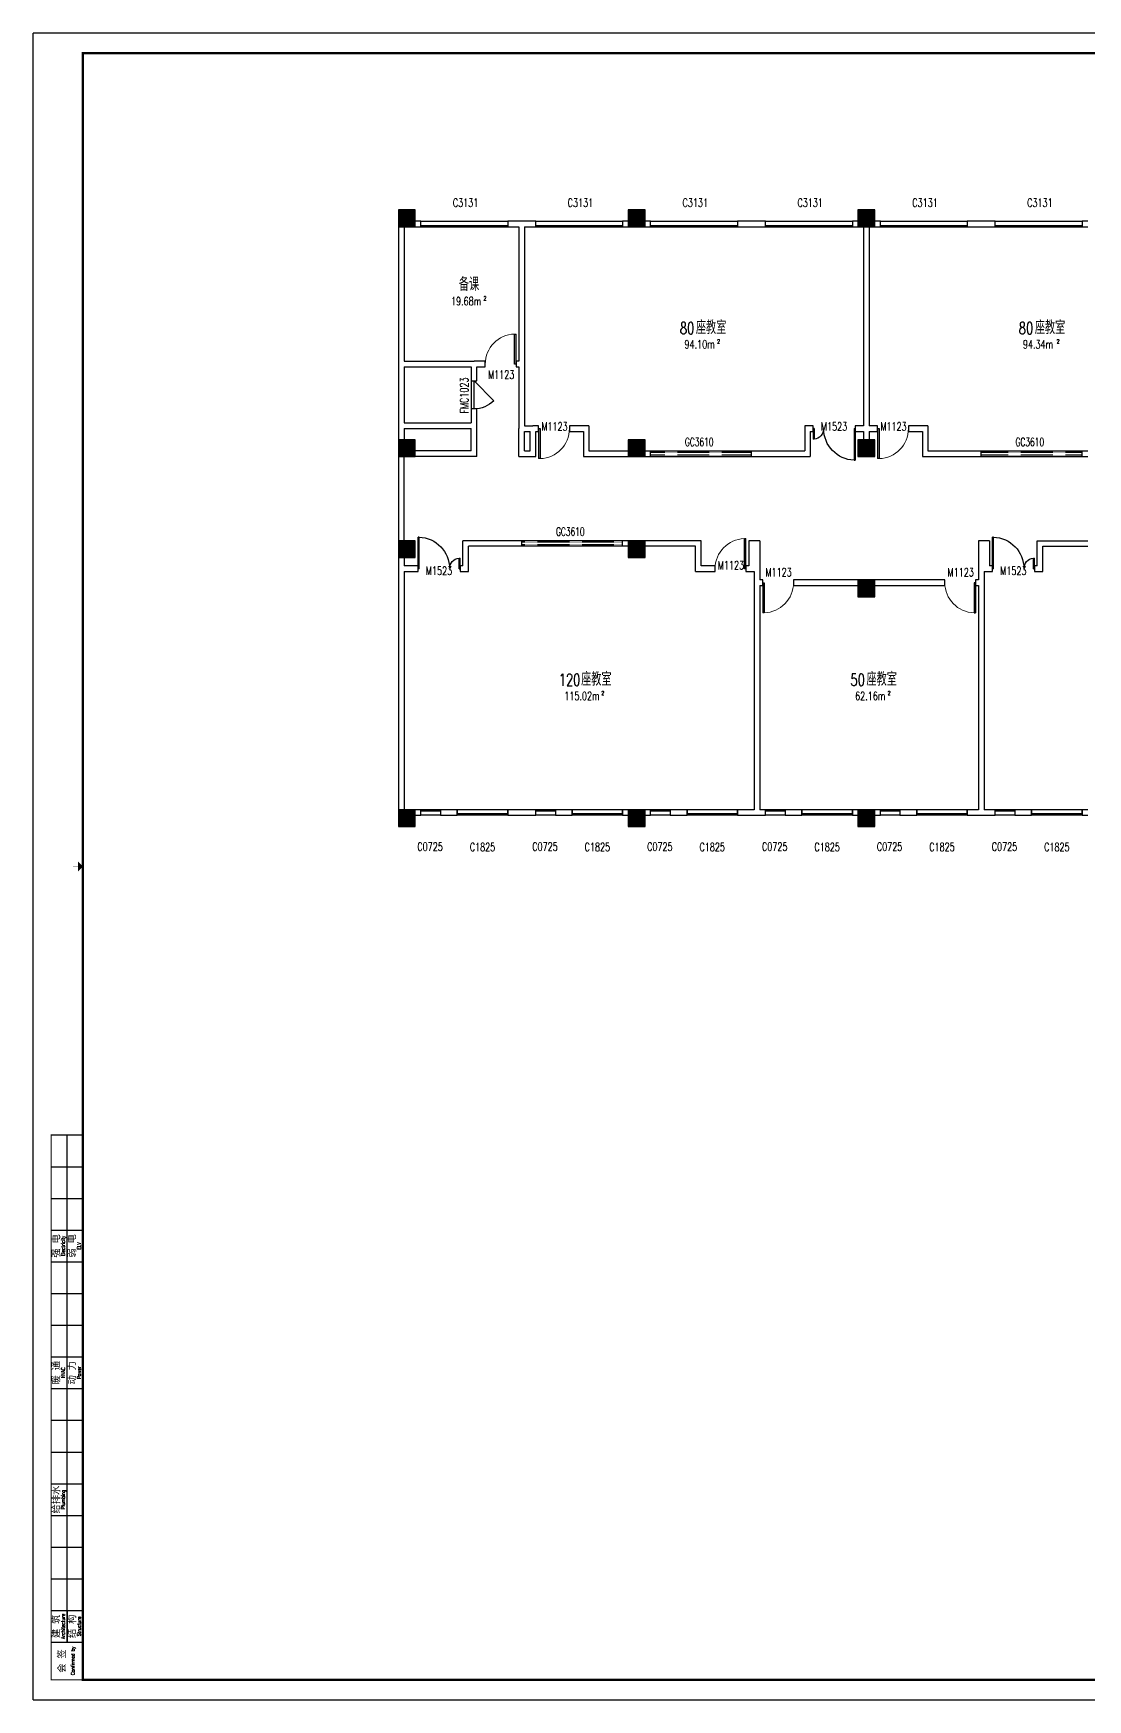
# Model space of a CAD drawing. Header units: millimetres. Extents: x 0 to 192117, y 0 to 134316.
# Drawn here: x 0 to 37633, y 74857 to 134316 of the extents above; entities that cross this region are included whole.
import ezdxf
from ezdxf.enums import TextEntityAlignment as Align

# ---------------------------------------------------------------- set-up
doc = ezdxf.new("R2010")
doc.units = ezdxf.units.MM
doc.linetypes.add('DASH', pattern=[0.35, 0.25, -0.1])
for name, color, linetype in [('COLUMN', 242, 'Continuous'), ('DOOR', 242, 'Continuous'), ('DOOR_FIRE_TEXT', 7, 'Continuous'), ('FRAME', 7, 'Continuous'), ('PUB_HATCH', 8, 'Continuous'), ('SPACE', 7, 'Continuous'), ('WALL', 152, 'Continuous'), ('WINDOW', 122, 'Continuous'), ('WINDOW_TEXT', 7, 'Continuous')]:
    doc.layers.add(name, color=color, linetype=linetype)
doc.styles.add('_TCH_SPACE', font='SIMPLEX', dxfattribs={"height": 5, "bigfont": 'GBCBIG'})
doc.styles.add('_TCH_WINDOW', font='SIMPLEX', dxfattribs={"height": 3.5, "bigfont": 'GBCBIG'})
doc.styles.add('TKZ1_tjhts.shx', font='tjromant.shx', dxfattribs={"bigfont": 'tjhts.shx'})
doc.styles.add('TKZ2_tjkts.shx', font='tjromant.shx', dxfattribs={"bigfont": 'tjkts.shx'})
doc.styles.add('仿宋单线', font='tjromans.shx', dxfattribs={"width": 0.65, "bigfont": 'tjhztxt.shx'})

# ---------------------------------------------------------------- blocks, each defined once
blk = doc.blocks.new('TJAD_TK_A0_A')
at = {"layer": 'FRAME'}
for p, q in [((1188.88, 841.06), (-0.12, 841.06)), ((-0.12, 0.06), (-0.12, 841.06)), ((16.88, 29.06), (16.88, 285.06)), ((8.88, 269.06), (24.88, 269.06)), ((8.88, 253.06), (24.88, 253.06)), ((8.88, 237.06), (24.88, 237.06)), ((8.88, 221.06), (24.88, 221.06)), ((8.88, 205.06), (24.88, 205.06)), ((8.88, 189.06), (24.88, 189.06)), ((8.88, 173.06), (24.88, 173.06)), ((8.88, 157.06), (24.88, 157.06)), ((8.88, 141.06), (24.88, 141.06)), ((8.88, 125.06), (24.88, 125.06)), ((8.88, 109.06), (24.88, 109.06)), ((8.88, 93.06), (24.88, 93.06)), ((8.88, 77.06), (24.88, 77.06)), ((8.88, 61.06), (24.88, 61.06)), ((8.88, 45.06), (24.88, 45.06)), ((16.88, 45.06), (16.88, 29.06)), ((8.88, 29.06), (24.88, 29.06)), ((-0.12, 0.06), (1188.88, 0.06))]:
    blk.add_line(p, q, dxfattribs=at)
at = {"layer": 'FRAME', "const_width": 1.2}
blk.add_lwpolyline([(1178.88, 10.06), (1178.88, 831.06), (24.88, 831.06), (24.88, 10.06)], close=True, dxfattribs=at)
at = {"layer": 'FRAME'}
for points, const_width in [([(22.38, 420.56), (19.88, 420.56)], 0.3), ([(24.88, 10.06), (8.88, 10.06), (8.88, 285.06), (24.88, 285.06)], 0.6)]:
    blk.add_lwpolyline(points, dxfattribs=dict(at, const_width=const_width))
blk.add_solid([(22.38, 418.06), (22.38, 423.06), (24.88, 420.56)], dxfattribs=at)
at = {"style": 'TKZ1_tjhts.shx'}
for tag, p, height, flags in [('ClientChinese_001', (977.79, 443.57), 5, 8), ('ClientChinese_002', (1013.71, 434.65), 5, 8), ('DescriptionChineseA_001', (1089.55, 425.89), 3.6, 8), ('RevA', (1115.23, 424.56), 3, 8), ('ProjectNameChinese_001', (992.73, 296.22), 5, 8), ('SubProjectChinese_001', (1095.02, 282.68), 3, 8), ('SubProjectNo', (1158.66, 271.34), 3, 8), ('ApprovedBy', (1120.43, 250.26), 3.6, 8), ('ReviewedBy', (1120.43, 240.36), 3.6, 8), ('ApprovedBySignPos', (1139.55, 247.78), 3.6, 9), ('ReviewedBySignPos', (1139.55, 238.08), 3.6, 9), ('CheckedBy', (1120.43, 230.63), 3.6, 8), ('CheckedBySignPos', (1138.96, 228.13), 3.6, 9), ('PrincipalInCharge1', (1120.43, 219.88), 3.6, 8), ('PrincipalInCharge1SignPos', (1138.79, 217.18), 3.6, 9), ('PrincipalInCharge2', (1120.43, 210.44), 3.6, 8), ('PrincipalInCharge2SignPos', (1138.61, 207.69), 3.6, 9), ('DisciplineResponsible1', (1120.43, 200.15), 3.6, 8), ('DisciplineResponsible2', (1120.43, 190.13), 3.6, 8), ('DisciplineResponsible1SignPos', (1139.16, 197.4), 3.6, 9), ('DisciplineResponsible2SignPos', (1138.95, 187.58), 3.6, 9), ('DesignedBy1', (1120.43, 180.47), 3.6, 8), ('DesignedBy1SignPos', (1138.5, 177.67), 3.6, 9), ('DesignedBy2', (1120.43, 169.78), 3.6, 8), ('DesignedBy2SignPos', (1138.65, 167.23), 3.6, 9), ('DrawnBy', (1120.43, 160.19), 3.6, 8), ('DrawnBySignPos', (1138.65, 157.82), 3.6, 9), ('DisciplineChinese', (1119.24, 125.84), 3.6, 8), ('StageChinese', (1158.76, 125.37), 3.6, 8), ('DisciplineEnglish', (1119.42, 122.2), 2.2, 8), ('StageEnglish', (1158.94, 121.73), 2.2, 8), ('SheetNo', (1118.87, 114.03), 3, 8), ('Rev2', (1158.86, 113.56), 3, 8)]:
    blk.add_attdef(tag, p, '', height=height, dxfattribs=dict(at, flags=flags))
at = {"style": 'TKZ1_tjhts.shx', "width": 0.7, "flags": 8}
for tag, p, height in [('DateA', (1099.36, 424.56), 3), ('ProjectNo', (1119.31, 270.56), 3), ('ApprovedByDate', (1159.94, 250.39), 3.6), ('ReviewedByDate', (1159.94, 241), 3.6), ('CheckedByDate', (1159.94, 230.41), 3.6), ('PrincipalInCharge1Date', (1159.94, 220.36), 3.6), ('PrincipalInCharge2Date', (1159.94, 210.61), 3.6), ('DisciplineResponsible1Date', (1159.94, 200.05), 3.6), ('DisciplineResponsible2Date', (1159.94, 190.43), 3.6), ('DesignedBy1Date', (1159.94, 179.93), 3.6), ('DesignedBy2Date', (1159.94, 169.41), 3.6), ('DrawnByDate', (1159.94, 159.78), 3.6)]:
    blk.add_attdef(tag, p, '', height=height, dxfattribs=at)
at = {"style": 'TKZ1_tjhts.shx', "flags": 8}
for tag, height, p in [('DescriptionEnglishA', 2.2, (1150.82, 423.33)), ('ClientEnglish', 3, (1139.46, 390.63)), ('ProjectNameEnglish', 3, (1142.02, 290.26)), ('SubProjectEnglish', 2.2, (1148.76, 279.65)), ('SheetTitleEnglish', 3, (1142.79, 135.3))]:
    blk.add_attdef(tag, text='', height=height, dxfattribs=at).set_placement(p, align=Align.MIDDLE_CENTER)
at = {"style": 'TKZ1_tjhts.shx', "flags": 9}
for tag, p in [('Electricity3SignPos', (15.68, 269.92)), ('Electricity2SignPos', (15.71, 253.14)), ('ELV3SignPos', (23.47, 269.59)), ('Electricity1SignPos', (15.63, 237.78)), ('ELV2SignPos', (23.5, 252.81)), ('ELV1SignPos', (23.42, 237.46)), ('HVAC3SignPos', (14.96, 205.89)), ('Power3SignPos', (23.18, 205.92)), ('HVAC2SignPos', (15.13, 189.18)), ('Power2SignPos', (23.38, 189.51)), ('HVAC1SignPos', (15.89, 173.16)), ('Power1SignPos', (23.75, 173.22)), ('Plumbing3SignPos', (16.07, 141.15)), ('Structure7SignPos', (23.2, 141.11)), ('Structure6SignPos', (23, 125.87)), ('Plumbing2SignPos', (14.83, 125.62)), ('Plumbing1SignPos', (15.66, 109.11)), ('Structure5SignPos', (23, 110.08)), ('Structure4SignPos', (23, 93.78)), ('Architecture3SignPos', (16.07, 77.07)), ('Structure3SignPos', (22.74, 77.47)), ('Architecture2SignPos', (15.8, 61.24)), ('Structure2SignPos', (23.12, 62.01)), ('Architecture1SignPos', (16.88, 45.06)), ('Structure1SignPos', (23.11, 45.86))]:
    blk.add_attdef(tag, p, '', height=2.5, rotation=90, dxfattribs=at)
at = {"style": 'TKZ1_tjhts.shx', "flags": 8}
blk.add_attdef('SheetTitleChinese', text='', height=5, dxfattribs=at).set_placement((1140.42, 148.12), align=Align.TOP_CENTER)
at = {"layer": 'FRAME', "style": 'TKZ2_tjkts.shx'}
for s, p in [('强 电', (11.67, 229.06)), ('弱 电', (19.67, 229.06)), ('暖 通', (11.67, 165.06)), ('动 力', (19.67, 165.06)), ('给排水', (11.67, 101.06)), ('建 筑', (11.67, 37.06)), ('结 构', (19.67, 37.06)), ('会 签', (14.5, 19.56))]:
    blk.add_text(s, height=3.6, rotation=90, dxfattribs=at).set_placement(p, align=Align.MIDDLE_CENTER)
at = {"layer": 'FRAME', "style": 'TKZ2_tjkts.shx', "width": 0.8}
for s, p in [('Electricity', (14.9, 229.06)), ('ELV', (22.9, 229.06)), ('HVAC', (14.9, 165.06)), ('Power', (22.9, 165.06)), ('Plumbing', (14.9, 101.06)), ('Architecture', (14.9, 37.06)), ('Structure', (22.9, 37.06)), ('Confirmed by', (19.83, 19.67))]:
    blk.add_text(s, height=1.8, rotation=90, dxfattribs=at).set_placement(p, align=Align.MIDDLE_CENTER)
blk = doc.blocks.new('WD-HIGH')
at = {"layer": 'WINDOW'}
for p, q in [((1050564, 1525426), (1050564, 1525626)), ((1054164, 1525426), (1054164, 1525626))]:
    blk.add_line(p, q, dxfattribs=at)
at = {"layer": 'WINDOW', "linetype": 'DASH', "extrusion": (0, 0, -1)}
for p, q in [((1054164, 1525576), (1050564, 1525576)), ((1054164, 1525476), (1050564, 1525476))]:
    blk.add_line(p, q, dxfattribs=at)
at = {"layer": 'WINDOW_TEXT', "style": '仿宋单线', "width": 0.65}
blk.add_text('GC3610', height=300, dxfattribs=at).set_placement((1051788, 1525799))
blk = doc.blocks.new('$WINLIB2D$00000004')
at = {"color": 0}
for points in [[(-0.5, 0.5), (-0.5, -0.5)], [(-0.5, 0.5), (0.5, 0.5)], [(0.5, -0.5), (0.5, 0.5)], [(-0.5, 0.241), (0.5, 0.241)], [(-0.5, -0.5), (0.5, -0.5)]]:
    blk.add_lwpolyline(points, dxfattribs=at)
blk = doc.blocks.new('_FZH')
blk.add_lwpolyline([(-0.5, -0.5), (0.5, -0.5), (0.5, 0.5), (-0.5, 0.5)], close=True)
at = {"layer": 'PUB_HATCH'}
blk.add_solid([(-0.5, -0.5), (0.5, -0.5), (-0.5, 0.5), (0.5, 0.5)], dxfattribs=at)
blk = doc.blocks.new('$DorLib2D$00000001')
for p, q in [((0.45, 0.975), (0.5, 0.975)), ((0.45, 0), (0.45, 0.975)), ((0.5, 0), (0.5, 0.975)), ((0.5, 0), (0.45, 0))]:
    blk.add_line(p, q)
at = {"lineweight": 13}
blk.add_arc((0.475, 0), 0.975, 91.4693, 180, dxfattribs=at)
blk = doc.blocks.new('$DorLib2D$00000225')
at = {"color": 0}
for p, q in [((0.475, -0.001), (0.475, 0.752)), ((0.475, 0.752), (0.5, 0.752)), ((0.5, -0.001), (0.5, 0.752)), ((-0.5, 0), (-0.5, 0.252)), ((-0.475, 0.252), (-0.5, 0.252)), ((-0.475, 0), (-0.475, 0.252)), ((-0.475, 0), (-0.5, 0)), ((0.475, -0.001), (0.5, -0.001))]:
    blk.add_line(p, q, dxfattribs=at)
for centre, radius, start, end in [((0.505, -0.002), 0.755, 92.2493, 179.7238), ((-0.501, 0.003), 0.251, 359.7899, 84.0974)]:
    blk.add_arc(centre, radius, start, end, dxfattribs=at)
blk = doc.blocks.new('$DorLib2D$00000114')
at = {"color": 0}
blk.add_line((0.5, 0), (-0.207, 0.707), dxfattribs=at)
blk.add_arc((0.5, 0), 1, 135, 180, dxfattribs=at)

msp = doc.modelspace()

# ---------------------------------------------------------------- linework, layer by layer
at = {"layer": 'DOOR'}
msp.add_line((15733, 120913), (15733, 121913), dxfattribs=at)
at = {"layer": 'WALL'}
for p, q in [((13033, 127413), (13033, 122513)), ((13233, 127413), (13233, 122613)), ((13833, 127613), (13633, 127613)), ((13633, 127413), (13833, 127413)), ((13833, 127413), (13833, 127613)), ((17433, 127613), (16933, 127613)), ((16933, 127613), (16933, 127413)), ((16933, 127413), (17333, 127413)), ((17333, 127413), (17333, 122613)), ((17933, 127613), (17433, 127613)), ((17533, 127413), (17933, 127413)), ((17533, 127413), (17533, 122513)), ((17933, 127413), (17933, 127613)), ((21233, 127613), (21033, 127613)), ((21033, 127613), (21033, 127413)), ((21033, 127413), (21233, 127413)), ((22033, 127613), (21833, 127613)), ((21833, 127413), (22033, 127413)), ((22033, 127413), (22033, 127613)), ((26133, 127613), (25133, 127613)), ((25133, 127613), (25133, 127413)), ((25133, 127413), (26133, 127413)), ((26133, 127413), (26133, 127613)), ((29433, 127613), (29233, 127613)), ((29233, 127613), (29233, 127413)), ((29233, 127413), (29433, 127413)), ((29633, 127413), (29633, 120313)), ((29833, 127413), (29833, 120313)), ((30233, 127613), (30033, 127613)), ((30033, 127413), (30233, 127413)), ((30233, 127413), (30233, 127613)), ((34333, 127613), (33333, 127613)), ((33333, 127613), (33333, 127413)), ((33333, 127413), (34333, 127413)), ((34333, 127413), (34333, 127613)), ((37633, 127613), (37433, 127613)), ((37433, 127613), (37433, 127413)), ((37433, 127413), (37633, 127413)), ((13033, 122513), (13033, 120313)), ((13233, 122613), (15733, 122613)), ((16133, 122613), (15733, 122613)), ((16133, 122413), (16133, 122613)), ((17333, 122613), (17233, 122613)), ((17233, 122613), (17233, 122413)), ((17533, 122513), (17533, 120313)), ((13233, 122413), (15633, 122413)), ((13233, 122413), (13233, 120413)), ((15633, 122413), (15633, 121913)), ((15633, 121913), (15833, 121913)), ((15833, 122413), (16133, 122413)), ((15833, 121913), (15833, 122413)), ((17233, 122413), (17333, 122413)), ((17333, 122413), (17333, 120213)), ((15833, 120913), (15633, 120913)), ((15633, 120913), (15633, 120413)), ((15833, 120313), (15833, 120913)), ((13033, 120313), (13033, 119813)), ((13233, 120413), (15633, 120413)), ((13233, 120213), (15633, 120213)), ((13233, 120213), (13233, 119813)), ((15633, 119413), (15633, 120213)), ((15833, 119213), (15833, 120313)), ((17333, 119213), (17333, 120213)), ((17533, 120313), (17833, 120313)), ((17533, 120113), (17733, 120113)), ((17533, 119413), (17533, 120113)), ((17733, 119413), (17733, 120113)), ((18033, 120313), (17833, 120313)), ((17933, 119213), (17933, 120113)), ((17933, 120113), (18033, 120113)), ((18033, 120113), (18033, 120313)), ((19833, 120313), (19133, 120313)), ((19133, 120313), (19133, 120113)), ((19133, 120113), (19633, 120113)), ((19633, 120113), (19633, 119213)), ((19833, 120313), (19833, 119413)), ((27833, 120313), (27533, 120313)), ((27533, 120313), (27533, 119413)), ((27733, 120113), (27833, 120113)), ((27733, 120113), (27733, 119213)), ((27833, 120113), (27833, 120313)), ((29633, 120313), (29333, 120313)), ((29333, 120313), (29333, 120113)), ((29333, 120113), (29633, 120113)), ((29633, 120113), (29633, 119813)), ((30133, 120313), (29833, 120313)), ((29833, 120113), (30133, 120113)), ((29833, 120113), (29833, 119813)), ((30133, 120113), (30133, 120313)), ((31933, 120313), (31233, 120313)), ((31233, 120313), (31233, 120113)), ((31233, 120113), (31733, 120113)), ((31733, 120113), (31733, 119213)), ((31933, 120313), (31933, 119413)), ((13033, 119213), (13033, 116213)), ((13233, 116213), (13233, 119213)), ((15633, 119413), (13633, 119413)), ((15833, 119213), (13633, 119213)), ((17333, 119213), (17933, 119213)), ((17533, 119413), (17733, 119413)), ((19633, 119213), (21233, 119213)), ((19833, 119413), (21233, 119413)), ((21833, 119413), (27533, 119413)), ((21833, 119213), (27733, 119213)), ((31733, 119213), (37633, 119213)), ((31933, 119413), (37633, 119413)), ((15333, 115313), (15333, 116213)), ((21233, 116213), (15333, 116213)), ((15533, 115113), (15533, 116013)), ((21233, 116013), (15533, 116013)), ((23833, 116213), (21833, 116213)), ((23633, 116013), (21833, 116013)), ((23633, 115113), (23633, 116013)), ((23833, 115313), (23833, 116213)), ((25533, 116213), (25533, 115313)), ((25933, 116213), (25533, 116213)), ((25933, 116213), (25933, 115213)), ((33733, 116213), (33733, 115213)), ((34133, 116213), (33733, 116213)), ((34133, 116213), (34133, 115313)), ((35833, 115313), (35833, 116213)), ((35833, 116213), (37633, 116213)), ((36033, 115113), (36033, 116013)), ((36033, 116013), (37633, 116013)), ((13033, 115613), (13033, 115213)), ((13233, 115613), (13233, 115313)), ((13333, 115913), (13333, 115913)), ((13333, 115813), (13333, 115813)), ((13333, 115713), (13333, 115713)), ((13033, 115213), (13033, 106613)), ((13733, 115313), (13233, 115313)), ((13233, 115113), (13733, 115113)), ((13233, 115113), (13233, 106613)), ((13733, 115113), (13733, 115313)), ((15333, 115313), (15233, 115313)), ((15233, 115313), (15233, 115113)), ((15233, 115113), (15533, 115113)), ((23633, 115113), (24333, 115113)), ((24333, 115313), (23833, 115313)), ((24333, 115113), (24333, 115313)), ((25533, 115313), (25433, 115313)), ((25433, 115313), (25433, 115113)), ((25433, 115113), (25733, 115113)), ((25733, 115113), (25733, 114513)), ((25933, 115213), (25933, 114813)), ((26033, 114813), (25933, 114813)), ((26033, 114613), (26033, 114813)), ((29433, 114813), (27133, 114813)), ((27133, 114813), (27133, 114613)), ((32533, 114813), (30033, 114813)), ((32533, 114613), (32533, 114813)), ((33733, 114813), (33633, 114813)), ((33633, 114813), (33633, 114613)), ((33733, 115213), (33733, 114813)), ((33933, 115113), (34233, 115113)), ((33933, 115113), (33933, 114513)), ((34233, 115313), (34133, 115313)), ((34233, 115113), (34233, 115313)), ((35833, 115313), (35733, 115313)), ((35733, 115313), (35733, 115113)), ((35733, 115113), (36033, 115113)), ((25733, 114513), (25733, 106613)), ((25933, 114613), (26033, 114613)), ((25933, 114613), (25933, 106613)), ((27133, 114613), (29433, 114613)), ((30033, 114613), (32533, 114613)), ((33633, 114613), (33733, 114613)), ((33733, 114613), (33733, 106613)), ((33933, 114513), (33933, 106613)), ((13832, 106613), (13633, 106613)), ((13832, 106413), (13832, 106613)), ((15132, 106613), (14532, 106613)), ((14532, 106613), (14532, 106413)), ((15132, 106413), (15132, 106613)), ((17933, 106613), (16932, 106613)), ((16932, 106613), (16932, 106413)), ((17933, 106413), (17933, 106613)), ((19233, 106613), (18633, 106613)), ((18633, 106613), (18633, 106413)), ((19233, 106413), (19233, 106613)), ((21233, 106613), (21033, 106613)), ((21033, 106613), (21033, 106413)), ((22033, 106613), (21833, 106613)), ((22033, 106413), (22033, 106613)), ((23333, 106613), (22733, 106613)), ((22733, 106613), (22733, 106413)), ((23333, 106413), (23333, 106613)), ((25733, 106613), (25133, 106613)), ((25133, 106613), (25133, 106413)), ((26133, 106613), (25933, 106613)), ((26133, 106413), (26133, 106613)), ((27433, 106613), (26833, 106613)), ((26833, 106613), (26833, 106413)), ((27433, 106413), (27433, 106613)), ((29433, 106613), (29233, 106613)), ((29233, 106613), (29233, 106413)), ((30233, 106613), (30033, 106613)), ((30233, 106413), (30233, 106613)), ((31533, 106613), (30933, 106613)), ((30933, 106613), (30933, 106413)), ((31533, 106413), (31533, 106613)), ((33733, 106613), (33333, 106613)), ((33333, 106613), (33333, 106413)), ((34333, 106613), (33933, 106613)), ((34333, 106413), (34333, 106613)), ((35633, 106613), (35033, 106613)), ((35033, 106613), (35033, 106413)), ((35633, 106413), (35633, 106613)), ((37633, 106613), (37433, 106613)), ((37433, 106613), (37433, 106413)), ((13633, 106413), (13832, 106413)), ((14532, 106413), (15132, 106413)), ((16932, 106413), (17933, 106413)), ((18633, 106413), (19233, 106413)), ((21033, 106413), (21233, 106413)), ((21833, 106413), (22033, 106413)), ((22733, 106413), (23333, 106413)), ((25133, 106413), (25633, 106413)), ((25633, 106413), (26133, 106413)), ((26833, 106413), (27433, 106413)), ((29233, 106413), (29433, 106413)), ((30033, 106413), (30233, 106413)), ((30933, 106413), (31533, 106413)), ((33333, 106413), (33833, 106413)), ((33833, 106413), (34333, 106413)), ((35033, 106413), (35633, 106413)), ((37433, 106413), (37633, 106413))]:
    msp.add_line(p, q, dxfattribs=at)
at = {"layer": 'WINDOW', "ltscale": 20}
msp.add_lwpolyline([(15633, 121913), (15633, 120913)], dxfattribs=at)

# ---------------------------------------------------------------- block references
at = {"layer": 'COLUMN', "xscale": 600}
for p, yscale, zscale in [((13333, 127713), 600, 600), ((21533, 127713), 600, 600), ((29733, 127713), 600, 600), ((13333, 119513), 600, 600), ((21533, 119513), 600, 600), ((29733, 119513), 600, 600), ((13333, 115913), 600, 600), ((21533, 115913), 600, 600), ((29733, 114513), 599.999999725027, 599.999999725027), ((13333, 106313), 600, 600), ((21533, 106313), 600, 600), ((29733, 106313), 600, 600)]:
    msp.add_blockref('_FZH', p, dxfattribs=dict(at, yscale=yscale, zscale=zscale))
at = {"layer": 'DOOR'}
ref = msp.add_blockref('$DorLib2D$00000001', (16683, 122513), dxfattribs=dict(at, xscale=1100, yscale=1100, zscale=1100))
ref.add_attrib('A', 'M1123', (16233, 121989), dxfattribs={"layer": 'WINDOW_TEXT', "ltscale": 20, "height": 297.5, "style": '_TCH_WINDOW', "width": 0.705882})
ref = msp.add_blockref('$DorLib2D$00000114', (15733, 121413), dxfattribs=dict(at, xscale=1000, yscale=-1000, zscale=200, rotation=90))
ref.add_attrib('A', 'FMC1023', (15528, 120748), dxfattribs={"layer": 'DOOR_FIRE_TEXT', "ltscale": 20, "height": 297.5, "rotation": 90, "style": '_TCH_WINDOW', "width": 0.705882})
ref = msp.add_blockref('$DorLib2D$00000001', (18583, 120213), dxfattribs=dict(at, xscale=-1100, yscale=-1100, zscale=-1100))
ref.add_attrib('A', 'M1123', (18133, 120139), dxfattribs={"layer": 'WINDOW_TEXT', "ltscale": 20, "height": 297.5, "style": '_TCH_WINDOW', "width": 0.705882})
ref = msp.add_blockref('$DorLib2D$00000225', (28583, 120213), dxfattribs=dict(at, xscale=-1500, yscale=1500, zscale=-1500, rotation=180))
ref.add_attrib('A', 'M1523', (28113, 120139), dxfattribs={"layer": 'WINDOW_TEXT', "ltscale": 20, "height": 297.5, "style": '_TCH_WINDOW', "width": 0.705882})
ref = msp.add_blockref('$DorLib2D$00000001', (30683, 120213), dxfattribs=dict(at, xscale=-1100, yscale=-1100, zscale=-1100))
ref.add_attrib('A', 'M1123', (30233, 120139), dxfattribs={"layer": 'WINDOW_TEXT', "ltscale": 20, "height": 297.5, "style": '_TCH_WINDOW', "width": 0.705882})
ref = msp.add_blockref('$DorLib2D$00000225', (14483, 115213), dxfattribs=dict(at, xscale=-1500, yscale=1500, zscale=-1500))
ref.add_attrib('A', 'M1523', (14013, 114989), dxfattribs={"layer": 'WINDOW_TEXT', "ltscale": 20, "height": 297.5, "style": '_TCH_WINDOW', "width": 0.705882})
ref = msp.add_blockref('$DorLib2D$00000001', (24883, 115213), dxfattribs=dict(at, xscale=-1100, yscale=-1100, zscale=-1100, rotation=180.0000000037844))
ref.add_attrib('A', 'M1123', (24433, 115189), dxfattribs={"layer": 'WINDOW_TEXT', "ltscale": 20, "height": 297.5, "rotation": 0, "style": '_TCH_WINDOW', "width": 0.705882})
ref = msp.add_blockref('$DorLib2D$00000225', (34983, 115213), dxfattribs=dict(at, xscale=-1500, yscale=1500, zscale=-1500))
ref.add_attrib('A', 'M1523', (34513, 114989), dxfattribs={"layer": 'WINDOW_TEXT', "ltscale": 20, "height": 297.5, "style": '_TCH_WINDOW', "width": 0.705882})
ref = msp.add_blockref('$DorLib2D$00000001', (26583, 114713), dxfattribs=dict(at, xscale=1100, yscale=1100, zscale=1100, rotation=180))
ref.add_attrib('A', 'M1123', (26133, 114939), dxfattribs={"layer": 'WINDOW_TEXT', "ltscale": 20, "height": 297.5, "style": '_TCH_WINDOW', "width": 0.705882})
ref = msp.add_blockref('$DorLib2D$00000001', (33083, 114713), dxfattribs=dict(at, xscale=-1100, yscale=1100, zscale=-1100, rotation=180))
ref.add_attrib('A', 'M1123', (32633, 114939), dxfattribs={"layer": 'WINDOW_TEXT', "ltscale": 20, "height": 297.5, "style": '_TCH_WINDOW', "width": 0.705882})
at = {"layer": 'FRAME', "xscale": 70.7, "yscale": 70.7, "zscale": 70.7}
msp.add_blockref('TJAD_TK_A0_A', (9, 74853), dxfattribs=at)
at = {"layer": 'WINDOW'}
ref = msp.add_blockref('$WINLIB2D$00000004', (15383, 127513), dxfattribs=dict(at, xscale=-3100, yscale=200, zscale=-3100, rotation=180))
ref.add_attrib('A', 'C3131', (14973, 128124), dxfattribs={"layer": 'WINDOW_TEXT', "ltscale": 20, "height": 297.5, "style": '_TCH_WINDOW', "width": 0.705882})
ref = msp.add_blockref('$WINLIB2D$00000004', (19483, 127513), dxfattribs=dict(at, xscale=-3100, yscale=200, zscale=-3100, rotation=180))
ref.add_attrib('A', 'C3131', (19073, 128124), dxfattribs={"layer": 'WINDOW_TEXT', "ltscale": 20, "height": 297.5, "style": '_TCH_WINDOW', "width": 0.705882})
ref = msp.add_blockref('$WINLIB2D$00000004', (23583, 127513), dxfattribs=dict(at, xscale=-3100, yscale=200, zscale=-3100, rotation=180.000000000013))
ref.add_attrib('A', 'C3131', (23173, 128124), dxfattribs={"layer": 'WINDOW_TEXT', "ltscale": 20, "height": 297.5, "style": '_TCH_WINDOW', "width": 0.705882})
ref = msp.add_blockref('$WINLIB2D$00000004', (27683, 127513), dxfattribs=dict(at, xscale=-3100, yscale=200, zscale=-3100, rotation=180.000000000013))
ref.add_attrib('A', 'C3131', (27273, 128124), dxfattribs={"layer": 'WINDOW_TEXT', "ltscale": 20, "height": 297.5, "style": '_TCH_WINDOW', "width": 0.705882})
ref = msp.add_blockref('$WINLIB2D$00000004', (31783, 127513), dxfattribs=dict(at, xscale=-3100, yscale=200, zscale=-3100, rotation=180.0000000000114))
ref.add_attrib('A', 'C3131', (31373, 128124), dxfattribs={"layer": 'WINDOW_TEXT', "ltscale": 20, "height": 297.5, "style": '_TCH_WINDOW', "width": 0.705882})
ref = msp.add_blockref('$WINLIB2D$00000004', (35883, 127513), dxfattribs=dict(at, xscale=-3100, yscale=200, zscale=-3100, rotation=180.0000000000114))
ref.add_attrib('A', 'C3131', (35473, 128124), dxfattribs={"layer": 'WINDOW_TEXT', "ltscale": 20, "height": 297.5, "style": '_TCH_WINDOW', "width": 0.705882})
for p in [(-1028531, -1406213), (-1016731, -1406213), (-1033131, -1409413)]:
    msp.add_blockref('WD-HIGH', p, dxfattribs=at)
ref = msp.add_blockref('$WINLIB2D$00000004', (14182, 106513), dxfattribs=dict(at, xscale=-700, yscale=200, zscale=-700))
ref.add_attrib('A', 'C0725', (13707, 105145), dxfattribs={"layer": 'WINDOW_TEXT', "ltscale": 20, "height": 297.5, "style": '_TCH_WINDOW', "width": 0.705882})
ref = msp.add_blockref('$WINLIB2D$00000004', (16032, 106513), dxfattribs=dict(at, xscale=-1800, yscale=-200, zscale=-1800))
ref.add_attrib('A', 'C1825', (15577, 105134), dxfattribs={"layer": 'WINDOW_TEXT', "ltscale": 20, "height": 297.5, "style": '_TCH_WINDOW', "width": 0.705882})
ref = msp.add_blockref('$WINLIB2D$00000004', (18283, 106513), dxfattribs=dict(at, xscale=-700, yscale=200, zscale=-700))
ref.add_attrib('A', 'C0725', (17808, 105145), dxfattribs={"layer": 'WINDOW_TEXT', "ltscale": 20, "height": 297.5, "style": '_TCH_WINDOW', "width": 0.705882})
ref = msp.add_blockref('$WINLIB2D$00000004', (20133, 106513), dxfattribs=dict(at, xscale=-1800, yscale=-200, zscale=-1800))
ref.add_attrib('A', 'C1825', (19678, 105134), dxfattribs={"layer": 'WINDOW_TEXT', "ltscale": 20, "height": 297.5, "style": '_TCH_WINDOW', "width": 0.705882})
ref = msp.add_blockref('$WINLIB2D$00000004', (22383, 106513), dxfattribs=dict(at, xscale=-700, yscale=200, zscale=-700))
ref.add_attrib('A', 'C0725', (21908, 105145), dxfattribs={"layer": 'WINDOW_TEXT', "ltscale": 20, "height": 297.5, "style": '_TCH_WINDOW', "width": 0.705882})
ref = msp.add_blockref('$WINLIB2D$00000004', (24233, 106513), dxfattribs=dict(at, xscale=-1800, yscale=-200, zscale=-1800))
ref.add_attrib('A', 'C1825', (23778, 105134), dxfattribs={"layer": 'WINDOW_TEXT', "ltscale": 20, "height": 297.5, "style": '_TCH_WINDOW', "width": 0.705882})
ref = msp.add_blockref('$WINLIB2D$00000004', (26483, 106513), dxfattribs=dict(at, xscale=-700, yscale=200, zscale=-700))
ref.add_attrib('A', 'C0725', (26008, 105145), dxfattribs={"layer": 'WINDOW_TEXT', "ltscale": 20, "height": 297.5, "style": '_TCH_WINDOW', "width": 0.705882})
ref = msp.add_blockref('$WINLIB2D$00000004', (28333, 106513), dxfattribs=dict(at, xscale=-1800, yscale=-200, zscale=-1800))
ref.add_attrib('A', 'C1825', (27878, 105134), dxfattribs={"layer": 'WINDOW_TEXT', "ltscale": 20, "height": 297.5, "style": '_TCH_WINDOW', "width": 0.705882})
ref = msp.add_blockref('$WINLIB2D$00000004', (30583, 106513), dxfattribs=dict(at, xscale=-700, yscale=200, zscale=-700))
ref.add_attrib('A', 'C0725', (30108, 105145), dxfattribs={"layer": 'WINDOW_TEXT', "ltscale": 20, "height": 297.5, "style": '_TCH_WINDOW', "width": 0.705882})
ref = msp.add_blockref('$WINLIB2D$00000004', (32433, 106513), dxfattribs=dict(at, xscale=-1800, yscale=-200, zscale=-1800))
ref.add_attrib('A', 'C1825', (31978, 105134), dxfattribs={"layer": 'WINDOW_TEXT', "ltscale": 20, "height": 297.5, "style": '_TCH_WINDOW', "width": 0.705882})
ref = msp.add_blockref('$WINLIB2D$00000004', (34683, 106513), dxfattribs=dict(at, xscale=-700, yscale=200, zscale=-700))
ref.add_attrib('A', 'C0725', (34208, 105145), dxfattribs={"layer": 'WINDOW_TEXT', "ltscale": 20, "height": 297.5, "style": '_TCH_WINDOW', "width": 0.705882})
ref = msp.add_blockref('$WINLIB2D$00000004', (36533, 106513), dxfattribs=dict(at, xscale=-1800, yscale=-200, zscale=-1800))
ref.add_attrib('A', 'C1825', (36078, 105134), dxfattribs={"layer": 'WINDOW_TEXT', "ltscale": 20, "height": 297.5, "style": '_TCH_WINDOW', "width": 0.705882})

# ---------------------------------------------------------------- texts
at = {"layer": 'SPACE', "style": '_TCH_SPACE'}
for s, p in [('备课', (15190, 125124)), ('座教室', (23649, 123583)), ('座教室', (35747, 123583)), ('座教室', (19553, 111036)), ('座教室', (29738, 111036))]:
    msp.add_text(s, height=482.3, dxfattribs=at).set_placement(p)
at = {"layer": 'SPACE', "style": '_TCH_SPACE', "width": 0.705882}
for s, height, p in [('19.68m', 297.5, (14908, 124612)), ('2', 149, (16068, 124787)), ('80', 425, (23078, 123583)), ('80', 425, (35176, 123583)), ('94.10m', 297.5, (23243, 123071)), ('2', 149, (24403, 123246)), ('94.34m', 297.5, (35321, 123071)), ('2', 149, (36521, 123246)), ('120', 425, (18753, 111036)), ('50', 425, (29166, 111036)), ('115.02m', 297.5, (18952, 110524)), ('2', 149, (20272, 110699)), ('62.16m', 297.5, (29332, 110524)), ('2', 149, (30492, 110699))]:
    msp.add_text(s, height=height, dxfattribs=at).set_placement(p)

doc.saveas('drawing.dxf')
